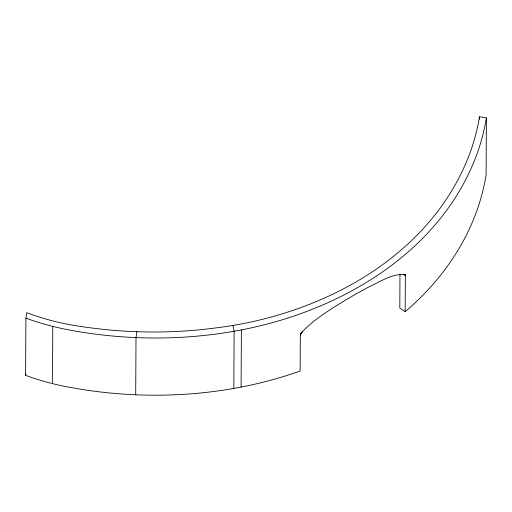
<?xml version="1.0" encoding="UTF-8"?>
<svg xmlns="http://www.w3.org/2000/svg" width="512" height="512" viewBox="0 0 512 512"><rect width="100%" height="100%" fill="white"/><g stroke="black" fill="none" stroke-linecap="round" stroke-linejoin="round"><path stroke-width="0.77" d="M405.165 311.642L405.363 274.522C391.52 273.402 379.315 282.33 367.194 287.776A342.688 315.776 18.5 0 1 356.787 293.472A348.813 337.274 -2 0 1 346.074 299.718C329.926 309.766 313.158 319.622 300.333 333.907L300.134 371.027C247.59 389.702 191.334 397.082 135.706 394.797A433.472 397.818 0.3 0 1 66.33 386.662A246.835 226.534 0.3 0 1 52.474 383.603A242.765 222.803 0.3 0 1 25.6 375.334L25.901 318.138L26.79 312.71A236.8 217.325 0.3 0 0 67.898 324.301A445.478 408.838 0.3 0 0 130.47 331.437L138.336 331.75A432.678 397.094 0.3 0 0 216.205 327.866C322.163 314.893 433.114 256.128 470.906 150.419A235.648 216.269 0.3 0 0 479.469 116.794L486.4 117.85L486.099 175.04A239.994 220.256 0.3 0 1 477.382 209.254C463.443 249.261 437.357 284.384 405.165 311.642L399.802 307.994L399.974 274.15M52.474 383.603L52.774 326.406A242.765 222.803 0.3 0 1 25.901 318.138M135.706 394.797L136.006 337.6L136.973 331.699M233.824 388.41L234.125 331.219L232.858 325.274M241.094 387.078L241.389 329.888C340.762 310.854 442.227 251.782 477.683 152.064A239.994 220.256 0.3 0 0 486.4 117.85M479.456 119.181L479.469 116.794M25.6 375.334L25.856 373.779M300.333 333.907L302.598 331.571A16.314 6.022 -23.1 0 0 300.314 335.04M241.389 329.888C206.726 336.621 171.277 339.053 136.006 337.6A433.472 397.818 0.3 0 1 66.63 329.472A246.835 226.534 0.3 0 1 52.774 326.406M405.363 274.522L403.283 274.374A22.445 6.515 -45.2 0 1 405.357 275.738L403.571 274.163"/></g></svg>
